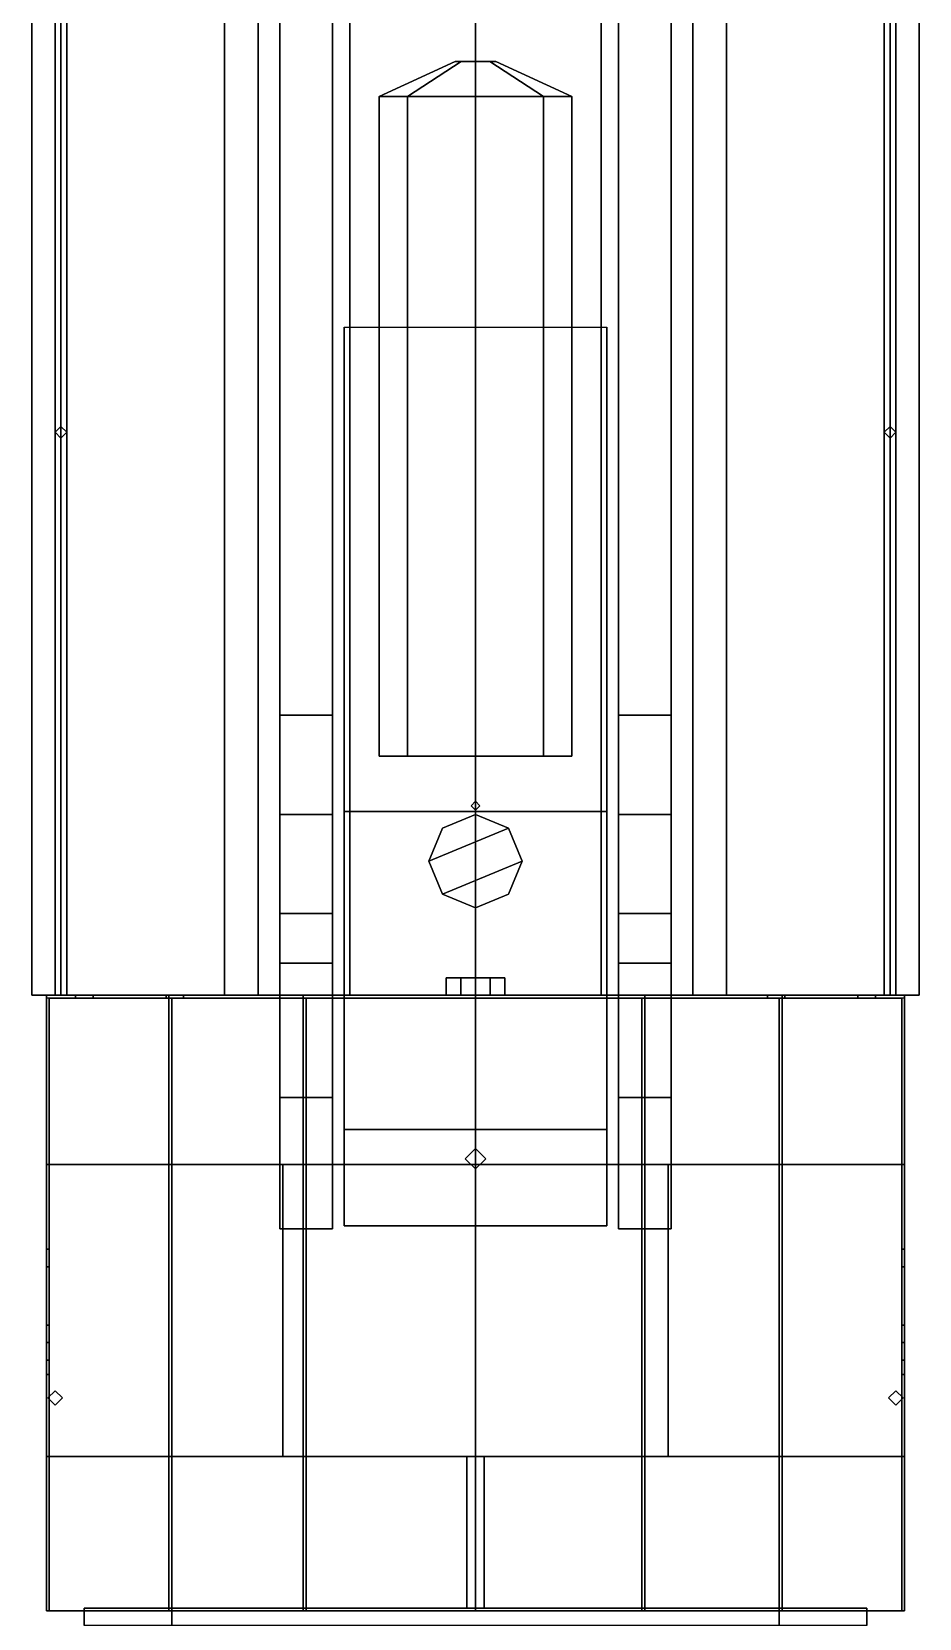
# Model space of a CAD drawing. Extents: x -1.6 to 1.6, y -8.4 to 8.4.
# Drawn here: x -1.52 to 1.52, y -1.86 to 3.57 of the extents above; entities that cross this region are included whole.
import ezdxf

# ---------------------------------------------------------------- set-up
doc = ezdxf.new("R2010")
doc.units = 0
doc.layers.get('0').update_dxf_attribs({"linetype": 'CONTINUOUS'})

msp = doc.modelspace()

# ---------------------------------------------------------------- linework, layer by layer
for points in [[(-1.42, 7.47, 2.52), (-1.44, 7.47, 2.5), (-1.44, 0.27, 2.5), (-1.42, 0.27, 2.52)], [(-1.44, 7.47, 2.5), (-1.42, 7.47, 2.48), (-1.42, 0.27, 2.48), (-1.44, 0.27, 2.5)], [(-1.44, 7.47, 2.06), (-1.42, 7.47, 2.04), (-1.42, 0.27, 2.04), (-1.44, 0.27, 2.06)], [(-1.42, 7.47, 2.08), (-1.44, 7.47, 2.06), (-1.44, 0.27, 2.06), (-1.42, 0.27, 2.08)], [(-1.4, 7.47, 2.5), (-1.42, 7.47, 2.52), (-1.42, 0.27, 2.52), (-1.4, 0.27, 2.5)], [(-1.42, 7.47, 2.48), (-1.4, 7.47, 2.5), (-1.4, 0.27, 2.5), (-1.42, 0.27, 2.48)], [(-1.42, 7.47, 2.04), (-1.4, 7.47, 2.06), (-1.4, 0.27, 2.06), (-1.42, 0.27, 2.04)], [(-1.4, 7.47, 2.06), (-1.42, 7.47, 2.08), (-1.42, 0.27, 2.08), (-1.4, 0.27, 2.06)], [(-0.86, 0.27, 2.04), (-0.7448, 0.27, 2.47), (-0.7448, 7.47, 2.47), (-0.86, 7.47, 2.04)], [(-0.7448, 0.27, 1.61), (-0.86, 0.27, 2.04), (-0.86, 7.47, 2.04), (-0.7448, 7.47, 1.61)], [(-0.7448, 0.27, 2.47), (-0.43, 0.27, 2.7848), (-0.43, 7.47, 2.7848), (-0.7448, 7.47, 2.47)], [(-0.43, 0.27, 1.2952), (-0.7448, 0.27, 1.61), (-0.7448, 7.47, 1.61), (-0.43, 7.47, 1.2952)], [(-0.43, 0.27, 2.7848), (0, 0.27, 2.9), (0, 7.47, 2.9), (-0.43, 7.47, 2.7848)], [(0, 0.27, 1.18), (-0.43, 0.27, 1.2952), (-0.43, 7.47, 1.2952), (0, 7.47, 1.18)], [(0, 0.27, 2.9), (0.43, 0.27, 2.7848), (0.43, 7.47, 2.7848), (0, 7.47, 2.9)], [(0.43, 0.27, 1.2952), (0, 0.27, 1.18), (0, 7.47, 1.18), (0.43, 7.47, 1.2952)], [(0.43, 0.27, 2.7848), (0.7448, 0.27, 2.47), (0.7448, 7.47, 2.47), (0.43, 7.47, 2.7848)], [(0.7448, 0.27, 1.61), (0.43, 0.27, 1.2952), (0.43, 7.47, 1.2952), (0.7448, 7.47, 1.61)], [(0.7448, 0.27, 2.47), (0.86, 0.27, 2.04), (0.86, 7.47, 2.04), (0.7448, 7.47, 2.47)], [(0.86, 0.27, 2.04), (0.7448, 0.27, 1.61), (0.7448, 7.47, 1.61), (0.86, 7.47, 2.04)], [(1.4, 7.47, 2.5), (1.42, 7.47, 2.48), (1.42, 0.27, 2.48), (1.4, 0.27, 2.5)], [(1.42, 7.47, 2.52), (1.4, 7.47, 2.5), (1.4, 0.27, 2.5), (1.42, 0.27, 2.52)], [(1.4, 7.47, 2.06), (1.42, 7.47, 2.04), (1.42, 0.27, 2.04), (1.4, 0.27, 2.06)], [(1.42, 7.47, 2.08), (1.4, 7.47, 2.06), (1.4, 0.27, 2.06), (1.42, 0.27, 2.08)], [(1.42, 7.47, 2.48), (1.44, 7.47, 2.5), (1.44, 0.27, 2.5), (1.42, 0.27, 2.48)], [(1.44, 7.47, 2.5), (1.42, 7.47, 2.52), (1.42, 0.27, 2.52), (1.44, 0.27, 2.5)], [(1.42, 7.47, 2.04), (1.44, 7.47, 2.06), (1.44, 0.27, 2.06), (1.42, 0.27, 2.04)], [(1.44, 7.47, 2.06), (1.42, 7.47, 2.08), (1.42, 0.27, 2.08), (1.44, 0.27, 2.06)], [(-1.52, 6.35, 1.59), (-1.52, 6.35, 1.47), (-1.52, 0.27, 1.47), (-1.52, 0.27, 1.59)], [(1.52, 0.27, 1.59), (1.52, 6.35, 1.59), (-1.52, 6.35, 1.59), (-1.52, 0.27, 1.59)], [(-1.52, 0.27, 1.47), (-1.52, 6.35, 1.47), (1.52, 6.35, 1.47), (1.52, 0.27, 1.47)], [(-0.67, 6.35, 1.23), (-0.67, 6.35, 0.33), (-0.67, 1.23, 0.33), (-0.67, 1.23, 1.23)], [(-0.49, 1.23, 1.23), (-0.49, 6.35, 1.23), (-0.67, 6.35, 1.23), (-0.67, 1.23, 1.23)], [(-0.67, 1.23, 0.33), (-0.67, 6.35, 0.33), (-0.49, 6.35, 0.33), (-0.49, 1.23, 0.33)], [(-0.49, 1.23, 0.33), (-0.49, 6.35, 0.33), (-0.49, 6.35, 1.23), (-0.49, 1.23, 1.23)], [(0.49, 1.23, 0.33), (0.49, 6.35, 0.33), (0.67, 6.35, 0.33), (0.67, 1.23, 0.33)], [(0.67, 1.23, 1.23), (0.67, 6.35, 1.23), (0.49, 6.35, 1.23), (0.49, 1.23, 1.23)], [(0.49, 6.35, 1.23), (0.49, 6.35, 0.33), (0.49, 1.23, 0.33), (0.49, 1.23, 1.23)], [(0.67, 1.23, 0.33), (0.67, 6.35, 0.33), (0.67, 6.35, 1.23), (0.67, 1.23, 1.23)], [(1.52, 0.27, 1.47), (1.52, 6.35, 1.47), (1.52, 6.35, 1.59), (1.52, 0.27, 1.59)], [(-0.33, 3.35, 3.27), (-0.2333, 3.35, 3.5033), (-0.0495, 3.47, 3.3195), (-0.07, 3.47, 3.27)], [(-0.2333, 3.35, 3.0367), (-0.33, 3.35, 3.27), (-0.07, 3.47, 3.27), (-0.0495, 3.47, 3.2205)], [(-0.2333, 3.35, 3.5033), (0, 3.35, 3.6), (0, 3.47, 3.34), (-0.0495, 3.47, 3.3195)], [(0, 3.35, 2.94), (-0.2333, 3.35, 3.0367), (-0.0495, 3.47, 3.2205), (0, 3.47, 3.2)], [(-0.0495, 3.47, 3.3195), (0.07, 3.47, 3.27), (0.0495, 3.47, 3.2205), (-0.07, 3.47, 3.27)], [(-0.07, 3.47, 3.27), (0.0495, 3.47, 3.2205), (0, 3.47, 3.2), (-0.0495, 3.47, 3.2205)], [(0, 3.47, 3.34), (0.0495, 3.47, 3.3195), (0.07, 3.47, 3.27), (-0.0495, 3.47, 3.3195)], [(0, 3.35, 3.6), (0.2333, 3.35, 3.5033), (0.0495, 3.47, 3.3195), (0, 3.47, 3.34)], [(0.2333, 3.35, 3.0367), (0, 3.35, 2.94), (0, 3.47, 3.2), (0.0495, 3.47, 3.2205)], [(0.2333, 3.35, 3.5033), (0.33, 3.35, 3.27), (0.07, 3.47, 3.27), (0.0495, 3.47, 3.3195)], [(0.33, 3.35, 3.27), (0.2333, 3.35, 3.0367), (0.0495, 3.47, 3.2205), (0.07, 3.47, 3.27)], [(-0.33, 1.09, 3.27), (-0.2333, 1.09, 3.5033), (-0.2333, 3.35, 3.5033), (-0.33, 3.35, 3.27)], [(-0.2333, 1.09, 3.0367), (-0.33, 1.09, 3.27), (-0.33, 3.35, 3.27), (-0.2333, 3.35, 3.0367)], [(-0.2333, 1.09, 3.5033), (0, 1.09, 3.6), (0, 3.35, 3.6), (-0.2333, 3.35, 3.5033)], [(0, 1.09, 2.94), (-0.2333, 1.09, 3.0367), (-0.2333, 3.35, 3.0367), (0, 3.35, 2.94)], [(0, 1.09, 3.6), (0.2333, 1.09, 3.5033), (0.2333, 3.35, 3.5033), (0, 3.35, 3.6)], [(0.2333, 1.09, 3.0367), (0, 1.09, 2.94), (0, 3.35, 2.94), (0.2333, 3.35, 3.0367)], [(0.2333, 1.09, 3.5033), (0.33, 1.09, 3.27), (0.33, 3.35, 3.27), (0.2333, 3.35, 3.5033)], [(0.33, 1.09, 3.27), (0.2333, 1.09, 3.0367), (0.2333, 3.35, 3.0367), (0.33, 3.35, 3.27)], [(-0.45, 2.56, 1.14), (-0.45, 0.9, 0.3), (-0.45, -0.19, 0.3), (-0.45, -0.19, 1.14)], [(0.45, 2.56, 1.14), (0.45, 0.9, 0.3), (-0.45, 0.9, 0.3), (-0.45, 2.56, 1.14)], [(0.45, -0.19, 0.3), (0.45, 0.9, 0.3), (0.45, 2.56, 1.14), (0.45, -0.19, 1.14)], [(-1.42, 2.22, 1.59), (-1.44, 2.2, 1.59), (-1.44, 2.2, 2.5), (-1.42, 2.22, 2.48)], [(-1.44, 2.2, 1.59), (-1.42, 2.18, 1.59), (-1.42, 2.18, 2.48), (-1.44, 2.2, 2.5)], [(-1.4, 2.2, 1.59), (-1.42, 2.22, 1.59), (-1.42, 2.22, 2.48), (-1.4, 2.2, 2.5)], [(-1.42, 2.18, 1.59), (-1.4, 2.2, 1.59), (-1.4, 2.2, 2.5), (-1.42, 2.18, 2.48)], [(1.42, 2.22, 1.59), (1.4, 2.2, 1.59), (1.4, 2.2, 2.5), (1.42, 2.22, 2.48)], [(1.4, 2.2, 1.59), (1.42, 2.18, 1.59), (1.42, 2.18, 2.48), (1.4, 2.2, 2.5)], [(1.44, 2.2, 1.59), (1.42, 2.22, 1.59), (1.42, 2.22, 2.48), (1.44, 2.2, 2.5)], [(1.42, 2.18, 1.59), (1.44, 2.2, 1.59), (1.44, 2.2, 2.5), (1.42, 2.18, 2.48)], [(-0.67, 1.23, 0.44), (-0.67, 1.23, 0.33), (-0.67, -0.53, 0.74), (-0.67, -0.53, 0.9)], [(-0.67, -0.53, 0.74), (-0.67, 1.23, 0.33), (-0.49, 1.23, 0.33), (-0.49, -0.53, 0.74)], [(-0.49, -0.53, 0.9), (-0.49, 1.23, 0.44), (-0.67, 1.23, 0.44), (-0.67, -0.53, 0.9)], [(-0.67, 1.23, 1.23), (-0.67, 1.23, 0.9), (-0.67, -0.53, 0.9), (-0.67, -0.53, 1.23)], [(-0.49, 0.27, 1.23), (-0.49, 1.23, 1.23), (-0.67, 1.23, 1.23), (-0.67, 0.27, 1.23)], [(-0.67, 1.23, 0.9), (-0.67, 1.23, 0.44), (-0.67, 0.89, 0.5289), (-0.67, 0.89, 0.9)], [(-0.49, -0.53, 0.74), (-0.49, 1.23, 0.33), (-0.49, 1.23, 0.44), (-0.49, -0.53, 0.9)], [(-0.49, -0.53, 0.9), (-0.49, 1.23, 0.9), (-0.49, 1.23, 1.23), (-0.49, -0.53, 1.23)], [(-0.49, 0.89, 0.5289), (-0.49, 1.23, 0.44), (-0.49, 1.23, 0.9), (-0.49, 0.89, 0.9)], [(0.67, -0.53, 0.9), (0.67, 1.23, 0.44), (0.49, 1.23, 0.44), (0.49, -0.53, 0.9)], [(0.49, -0.53, 0.74), (0.49, 1.23, 0.33), (0.67, 1.23, 0.33), (0.67, -0.53, 0.74)], [(0.67, 0.27, 1.23), (0.67, 1.23, 1.23), (0.49, 1.23, 1.23), (0.49, 0.27, 1.23)], [(0.49, 1.23, 1.23), (0.49, 1.23, 0.9), (0.49, -0.53, 0.9), (0.49, -0.53, 1.23)], [(0.49, 1.23, 0.44), (0.49, 1.23, 0.33), (0.49, -0.53, 0.74), (0.49, -0.53, 0.9)], [(0.49, 1.23, 0.9), (0.49, 1.23, 0.44), (0.49, 0.89, 0.5289), (0.49, 0.89, 0.9)], [(0.67, -0.53, 0.74), (0.67, 1.23, 0.33), (0.67, 1.23, 0.44), (0.67, -0.53, 0.9)], [(0.67, 0.89, 0.5289), (0.67, 1.23, 0.44), (0.67, 1.23, 0.9), (0.67, 0.89, 0.9)], [(0.67, -0.53, 0.9), (0.67, 1.23, 0.9), (0.67, 1.23, 1.23), (0.67, -0.53, 1.23)], [(-0.33, 1.09, 3.27), (0.2333, 1.09, 3.0367), (0.33, 1.09, 3.27), (-0.2333, 1.09, 3.5033)], [(-0.2333, 1.09, 3.0367), (0, 1.09, 2.94), (0.2333, 1.09, 3.0367), (-0.33, 1.09, 3.27)], [(-0.2333, 1.09, 3.5033), (0.33, 1.09, 3.27), (0.2333, 1.09, 3.5033), (0, 1.09, 3.6)], [(0, 0.935, 2.9), (-0.015, 0.92, 2.89), (-0.015, 0.92, 3.45), (0, 0.935, 3.45)], [(0, 0.905, 3.45), (0.015, 0.92, 3.45), (0, 0.935, 3.45), (-0.015, 0.92, 3.45)], [(0.015, 0.92, 2.89), (0, 0.935, 2.9), (0, 0.935, 3.45), (0.015, 0.92, 3.45)], [(-0.67, 0.89, 0.9), (-0.67, 0.89, 0.5289), (-0.49, 0.89, 0.5289), (-0.49, 0.89, 0.9)], [(-0.67, 0.55, 0.9), (-0.67, 0.89, 0.9), (-0.49, 0.89, 0.9), (-0.49, 0.55, 0.9)], [(-0.45, -0.19, 0.3), (-0.45, 0.9, 0.3), (0.45, 0.9, 0.3), (0.45, -0.19, 0.3)], [(-0.16, 0.73, 3.43), (0.1131, 0.8431, 3.43), (0, 0.89, 3.43), (-0.1131, 0.8431, 3.43)], [(0, 0.89, 2.9), (-0.1131, 0.8431, 2.86), (-0.1131, 0.8431, 3.43), (0, 0.89, 3.43)], [(-0.015, 0.92, 2.89), (0, 0.905, 2.9), (0, 0.905, 3.45), (-0.015, 0.92, 3.45)], [(0, 0.905, 2.9), (0.015, 0.92, 2.89), (0.015, 0.92, 3.45), (0, 0.905, 3.45)], [(0.1131, 0.8431, 2.86), (0, 0.89, 2.9), (0, 0.89, 3.43), (0.1131, 0.8431, 3.43)], [(0.49, 0.89, 0.9), (0.49, 0.89, 0.5289), (0.67, 0.89, 0.5289), (0.67, 0.89, 0.9)], [(0.49, 0.55, 0.9), (0.49, 0.89, 0.9), (0.67, 0.89, 0.9), (0.67, 0.55, 0.9)], [(-0.1131, 0.8431, 2.86), (-0.16, 0.73, 2.84), (-0.16, 0.73, 3.43), (-0.1131, 0.8431, 3.43)], [(-0.1131, 0.6169, 3.43), (0.16, 0.73, 3.43), (0.1131, 0.8431, 3.43), (-0.16, 0.73, 3.43)], [(0.16, 0.73, 2.84), (0.1131, 0.8431, 2.86), (0.1131, 0.8431, 3.43), (0.16, 0.73, 3.43)], [(-0.16, 0.73, 2.84), (-0.1131, 0.6169, 2.86), (-0.1131, 0.6169, 3.43), (-0.16, 0.73, 3.43)], [(0, 0.57, 3.43), (0.1131, 0.6169, 3.43), (0.16, 0.73, 3.43), (-0.1131, 0.6169, 3.43)], [(0.1131, 0.6169, 2.86), (0.16, 0.73, 2.84), (0.16, 0.73, 3.43), (0.1131, 0.6169, 3.43)], [(-0.1131, 0.6169, 2.86), (0, 0.57, 2.9), (0, 0.57, 3.43), (-0.1131, 0.6169, 3.43)], [(0, 0.57, 2.9), (0.1131, 0.6169, 2.86), (0.1131, 0.6169, 3.43), (0, 0.57, 3.43)], [(-0.67, 0.55, 0.9), (-0.67, 0.55, 0.6177), (-0.67, 0.38, 0.6622), (-0.67, 0.38, 0.9)], [(-0.49, 0.55, 0.9), (-0.49, 0.55, 0.6177), (-0.67, 0.55, 0.6177), (-0.67, 0.55, 0.9)], [(-0.49, 0.38, 0.6622), (-0.49, 0.55, 0.6177), (-0.49, 0.55, 0.9), (-0.49, 0.38, 0.9)], [(0.67, 0.55, 0.9), (0.67, 0.55, 0.6177), (0.49, 0.55, 0.6177), (0.49, 0.55, 0.9)], [(0.49, 0.55, 0.9), (0.49, 0.55, 0.6177), (0.49, 0.38, 0.6622), (0.49, 0.38, 0.9)], [(0.67, 0.38, 0.6622), (0.67, 0.55, 0.6177), (0.67, 0.55, 0.9), (0.67, 0.38, 0.9)], [(-0.67, -0.08, 0.9), (-0.67, 0.38, 0.9), (-0.49, 0.38, 0.9), (-0.49, -0.08, 0.9)], [(-0.67, 0.38, 0.9), (-0.67, 0.38, 0.6622), (-0.49, 0.38, 0.6622), (-0.49, 0.38, 0.9)], [(-0.1, 0.27, 3.43), (-0.05, 0.27, 3.5166), (-0.05, 0.33, 3.5166), (-0.1, 0.33, 3.43)], [(-0.05, 0.27, 3.3434), (-0.1, 0.27, 3.43), (-0.1, 0.33, 3.43), (-0.05, 0.33, 3.3434)], [(-0.05, 0.33, 3.5166), (0.05, 0.33, 3.5166), (0.1, 0.33, 3.43), (-0.1, 0.33, 3.43)], [(-0.1, 0.33, 3.43), (0.1, 0.33, 3.43), (0.05, 0.33, 3.3434), (-0.05, 0.33, 3.3434)], [(-0.05, 0.27, 3.5166), (0.05, 0.27, 3.5166), (0.05, 0.33, 3.5166), (-0.05, 0.33, 3.5166)], [(0.05, 0.27, 3.3434), (-0.05, 0.27, 3.3434), (-0.05, 0.33, 3.3434), (0.05, 0.33, 3.3434)], [(0.05, 0.27, 3.5166), (0.1, 0.27, 3.43), (0.1, 0.33, 3.43), (0.05, 0.33, 3.5166)], [(0.1, 0.27, 3.43), (0.05, 0.27, 3.3434), (0.05, 0.33, 3.3434), (0.1, 0.33, 3.43)], [(0.49, 0.38, 0.9), (0.49, 0.38, 0.6622), (0.67, 0.38, 0.6622), (0.67, 0.38, 0.9)], [(0.49, -0.08, 0.9), (0.49, 0.38, 0.9), (0.67, 0.38, 0.9), (0.67, -0.08, 0.9)], [(-1.52, 0.27, 1.59), (-1.52, 0.27, 1.47), (1.52, 0.27, 1.47), (1.52, 0.27, 1.59)], [(-1.47, 0.27, 2.25), (-1.47, 0.27, 1.22), (-1.47, -0.98, 1.22), (-1.47, -0.98, 2.25)], [(-1.47, -0.31, 1.14), (-1.47, 0.27, 1.14), (1.47, 0.27, 1.14), (1.47, -0.31, 1.14)], [(-1.47, -1.31, 1.22), (-1.47, 0.27, 1.22), (-1.47, 0.27, 1.14), (-1.47, -1.31, 1.14)], [(-1.47, 0.27, 2.53), (-1.47, 0.27, 2.25), (-1.47, -1.03, 2.25), (-1.47, -1.03, 2.53)], [(-1.47, 0.27, 3.11), (-1.47, 0.27, 2.53), (-1.47, -0.6, 2.53), (-1.47, -0.6, 3.11)], [(-1.47, 0.27, 3.16), (-1.47, 0.27, 3.11), (-1.47, -1.03, 3.11), (-1.47, -1.03, 3.16)], [(-1.47, 0.27, 3.3), (-1.47, 0.27, 3.16), (-1.47, -1.84, 3.16), (-1.47, -1.84, 3.3)], [(-1.05, 0.27, 3.49), (-1.47, 0.27, 3.3), (-1.47, -1.84, 3.3), (-1.05, -1.84, 3.49)], [(-1.37, 0.27, 2.53), (-1.47, 0.27, 2.53), (-1.47, 0.27, 3.11), (-1.37, 0.27, 3.11)], [(1.47, 0.27, 3.11), (-1.47, 0.27, 3.11), (-1.47, 0.27, 3.3), (1.47, 0.27, 3.3)], [(1.47, 0.27, 3.3), (-1.47, 0.27, 3.3), (-1.05, 0.27, 3.49), (1.05, 0.27, 3.49)], [(1.47, 0.27, 1.22), (-1.47, 0.27, 1.22), (-1.47, 0.27, 2.53), (1.47, 0.27, 2.53)], [(1.47, 0.26, 1.22), (-1.47, 0.26, 1.22), (-1.47, -1.31, 1.22), (1.47, -1.31, 1.22)], [(-1.46, -0.98, 1.22), (-1.46, 0.26, 1.22), (-1.46, 0.26, 2.25), (-1.46, -0.98, 2.25)], [(-1.46, -1.03, 2.25), (-1.46, 0.26, 2.25), (-1.46, 0.26, 2.53), (-1.46, -1.03, 2.53)], [(-1.46, -0.6, 2.53), (-1.46, 0.26, 2.53), (-1.46, 0.26, 3.11), (-1.46, -0.6, 3.11)], [(-1.46, -1.03, 3.11), (-1.46, 0.26, 3.11), (-1.46, 0.26, 3.16), (-1.46, -1.03, 3.16)], [(-1.46, -1.84, 3.16), (-1.46, 0.26, 3.16), (-1.46, 0.26, 3.3), (-1.46, -1.84, 3.3)], [(-1.46, -1.84, 3.3), (-1.46, 0.26, 3.3), (-1.04, 0.26, 3.49), (-1.04, -1.84, 3.49)], [(-1.46, 0.26, 3.11), (-1.46, 0.26, 2.53), (-1.37, 0.26, 2.53), (-1.37, 0.26, 3.11)], [(-1.46, 0.26, 3.3), (-1.46, 0.26, 3.11), (1.46, 0.26, 3.11), (1.46, 0.26, 3.3)], [(-1.04, 0.26, 3.49), (-1.46, 0.26, 3.3), (1.46, 0.26, 3.3), (1.04, 0.26, 3.49)], [(-1.46, 0.26, 2.53), (-1.46, 0.26, 1.22), (1.46, 0.26, 1.22), (1.46, 0.26, 2.53)], [(-1.37, 0.26, 3.03), (-1.37, 0.26, 2.61), (-1.37, 0.27, 2.61), (-1.37, 0.27, 3.03)], [(-1.37, 0.26, 2.61), (-1.31, 0.26, 2.53), (-1.31, 0.27, 2.53), (-1.37, 0.27, 2.61)], [(-1.31, 0.27, 2.53), (-1.37, 0.27, 2.53), (-1.37, 0.27, 2.53), (-1.37, 0.27, 2.61)], [(-1.31, 0.26, 3.11), (-1.37, 0.26, 3.03), (-1.37, 0.27, 3.03), (-1.31, 0.27, 3.11)], [(-1.31, 0.27, 3.11), (-1.37, 0.27, 3.03), (-1.37, 0.27, 3.03), (-1.37, 0.27, 3.11)], [(-1.37, 0.26, 2.53), (-1.37, 0.26, 2.53), (-1.31, 0.26, 2.53), (-1.37, 0.26, 2.61)], [(-1.37, 0.26, 3.03), (-1.37, 0.26, 3.03), (-1.31, 0.26, 3.11), (-1.37, 0.26, 3.11)], [(-1, 0.27, 2.61), (-1.06, 0.27, 2.53), (-1.06, 0.26, 2.53), (-1, 0.26, 2.61)], [(-1, 0.27, 2.53), (-1.06, 0.27, 2.53), (-1.06, 0.27, 2.53), (-1, 0.27, 2.61)], [(-1, 0.26, 3.03), (-1.06, 0.26, 3.11), (-1.06, 0.27, 3.11), (-1, 0.27, 3.03)], [(-1, 0.27, 3.03), (-1.06, 0.27, 3.11), (-1.06, 0.27, 3.11), (-1, 0.27, 3.11)], [(-1.06, 0.26, 2.53), (-1.06, 0.26, 2.53), (-1, 0.26, 2.53), (-1, 0.26, 2.61)], [(-1.06, 0.26, 3.11), (-1.06, 0.26, 3.11), (-1, 0.26, 3.03), (-1, 0.26, 3.11)], [(-0.59, 0.27, 3.56), (-1.05, 0.27, 3.49), (-1.05, -1.84, 3.49), (-0.59, -1.84, 3.56)], [(1.05, 0.27, 3.49), (-1.05, 0.27, 3.49), (-0.59, 0.27, 3.56), (0.58, 0.27, 3.56)], [(-1.04, -1.84, 3.49), (-1.04, 0.26, 3.49), (-0.58, 0.26, 3.56), (-0.58, -1.84, 3.56)], [(-0.58, 0.26, 3.56), (-1.04, 0.26, 3.49), (1.04, 0.26, 3.49), (0.57, 0.26, 3.56)], [(1, 0.27, 2.53), (-1, 0.27, 2.53), (-1, 0.27, 3.11), (1, 0.27, 3.11)], [(-1, 0.27, 3.03), (-1, 0.27, 2.61), (-1, 0.26, 2.61), (-1, 0.26, 3.03)], [(-1, 0.26, 3.11), (-1, 0.26, 2.53), (1, 0.26, 2.53), (1, 0.26, 3.11)], [(0, 0.27, 3.61), (-0.59, 0.27, 3.56), (-0.59, -1.84, 3.56), (0, -1.84, 3.61)], [(0.58, 0.27, 3.56), (-0.59, 0.27, 3.56), (0, 0.27, 3.6)], [(-0.58, -1.84, 3.56), (-0.58, 0.26, 3.56), (0, 0.26, 3.6), (0, -1.84, 3.6)], [(0, 0.26, 3.6), (-0.58, 0.26, 3.56), (0.57, 0.26, 3.56), (0, 0.26, 3.6)], [(0.58, -1.84, 3.56), (0.58, 0.27, 3.56), (0, 0.27, 3.61), (0, -1.84, 3.61)], [(0, 0.26, 3.6), (0.57, 0.26, 3.56), (0.57, -1.84, 3.56), (0, -1.84, 3.6)], [(0.57, 0.26, 3.56), (1.04, 0.26, 3.49), (1.04, -1.84, 3.49), (0.57, -1.84, 3.56)], [(1.05, -1.84, 3.49), (1.05, 0.27, 3.49), (0.58, 0.27, 3.56), (0.58, -1.84, 3.56)], [(1, 0.26, 3.03), (1, 0.26, 2.61), (1, 0.27, 2.61), (1, 0.27, 3.03)], [(1.06, 0.27, 2.53), (1, 0.27, 2.53), (1, 0.27, 2.53), (1, 0.27, 2.61)], [(1, 0.26, 2.61), (1.06, 0.26, 2.53), (1.06, 0.27, 2.53), (1, 0.27, 2.61)], [(1.06, 0.27, 3.11), (1, 0.27, 3.03), (1, 0.27, 3.03), (1, 0.27, 3.11)], [(1.06, 0.26, 3.11), (1, 0.26, 3.03), (1, 0.27, 3.03), (1.06, 0.27, 3.11)], [(1, 0.26, 2.53), (1, 0.26, 2.53), (1.06, 0.26, 2.53), (1, 0.26, 2.61)], [(1, 0.26, 3.03), (1, 0.26, 3.03), (1.06, 0.26, 3.11), (1, 0.26, 3.11)], [(1.04, 0.26, 3.49), (1.46, 0.26, 3.3), (1.46, -1.84, 3.3), (1.04, -1.84, 3.49)], [(1.47, -1.84, 3.3), (1.47, 0.27, 3.3), (1.05, 0.27, 3.49), (1.05, -1.84, 3.49)], [(1.37, 0.27, 2.53), (1.31, 0.27, 2.53), (1.31, 0.27, 2.53), (1.37, 0.27, 2.61)], [(1.37, 0.27, 2.61), (1.31, 0.27, 2.53), (1.31, 0.26, 2.53), (1.37, 0.26, 2.61)], [(1.37, 0.27, 3.03), (1.31, 0.27, 3.11), (1.31, 0.27, 3.11), (1.37, 0.27, 3.11)], [(1.37, 0.26, 3.03), (1.31, 0.26, 3.11), (1.31, 0.27, 3.11), (1.37, 0.27, 3.03)], [(1.31, 0.26, 2.53), (1.31, 0.26, 2.53), (1.37, 0.26, 2.53), (1.37, 0.26, 2.61)], [(1.31, 0.26, 3.11), (1.31, 0.26, 3.11), (1.37, 0.26, 3.03), (1.37, 0.26, 3.11)], [(1.47, 0.27, 2.53), (1.37, 0.27, 2.53), (1.37, 0.27, 3.11), (1.47, 0.27, 3.11)], [(1.37, 0.27, 3.03), (1.37, 0.27, 2.61), (1.37, 0.26, 2.61), (1.37, 0.26, 3.03)], [(1.37, 0.26, 3.11), (1.37, 0.26, 2.53), (1.46, 0.26, 2.53), (1.46, 0.26, 3.11)], [(1.46, 0.26, 2.25), (1.46, 0.26, 1.22), (1.46, -0.98, 1.22), (1.46, -0.98, 2.25)], [(1.46, 0.26, 2.53), (1.46, 0.26, 2.25), (1.46, -1.03, 2.25), (1.46, -1.03, 2.53)], [(1.46, 0.26, 3.11), (1.46, 0.26, 2.53), (1.46, -0.6, 2.53), (1.46, -0.6, 3.11)], [(1.46, 0.26, 3.16), (1.46, 0.26, 3.11), (1.46, -1.03, 3.11), (1.46, -1.03, 3.16)], [(1.46, 0.26, 3.3), (1.46, 0.26, 3.16), (1.46, -1.84, 3.16), (1.46, -1.84, 3.3)], [(1.47, -0.98, 1.22), (1.47, 0.27, 1.22), (1.47, 0.27, 2.25), (1.47, -0.98, 2.25)], [(1.47, -1.31, 1.14), (1.47, 0.27, 1.14), (1.47, 0.27, 1.22), (1.47, -1.31, 1.22)], [(1.47, -1.03, 2.25), (1.47, 0.27, 2.25), (1.47, 0.27, 2.53), (1.47, -1.03, 2.53)], [(1.47, -0.6, 2.53), (1.47, 0.27, 2.53), (1.47, 0.27, 3.11), (1.47, -0.6, 3.11)], [(1.47, -1.03, 3.11), (1.47, 0.27, 3.11), (1.47, 0.27, 3.16), (1.47, -1.03, 3.16)], [(1.47, -1.84, 3.16), (1.47, 0.27, 3.16), (1.47, 0.27, 3.3), (1.47, -1.84, 3.3)], [(-0.67, -0.08, 0.9), (-0.67, -0.08, 0.7824), (-0.67, -0.53, 0.9)], [(-0.49, -0.08, 0.9), (-0.49, -0.08, 0.7824), (-0.67, -0.08, 0.7824), (-0.67, -0.08, 0.9)], [(-0.49, -0.53, 0.9), (-0.49, -0.08, 0.7824), (-0.49, -0.08, 0.9), (-0.49, -0.53, 0.9)], [(0.67, -0.08, 0.9), (0.67, -0.08, 0.7824), (0.49, -0.08, 0.7824), (0.49, -0.08, 0.9)], [(0.49, -0.08, 0.9), (0.49, -0.08, 0.7824), (0.49, -0.53, 0.9)], [(0.67, -0.53, 0.9), (0.67, -0.08, 0.7824), (0.67, -0.08, 0.9), (0.67, -0.53, 0.9)], [(-0.45, -0.19, 1.14), (-0.45, -0.19, 0.3), (-0.45, -0.52, 0.39), (-0.45, -0.52, 1.14)], [(-0.45, -0.52, 0.39), (-0.45, -0.19, 0.3), (0.45, -0.19, 0.3), (0.45, -0.52, 0.39)], [(0.45, -0.52, 0.39), (0.45, -0.19, 0.3), (0.45, -0.19, 1.14), (0.45, -0.52, 1.14)], [(0, -0.255, 3.61), (-0.035, -0.29, 3.6), (-0.035, -0.29, 4.06), (0, -0.255, 4.06)], [(0, -0.325, 4.06), (0.035, -0.29, 4.06), (0, -0.255, 4.06), (-0.035, -0.29, 4.06)], [(0.035, -0.29, 3.6), (0, -0.255, 3.61), (0, -0.255, 4.06), (0.035, -0.29, 4.06)], [(-1.47, -0.31, 1.14), (-0.66, -0.31, 0.77), (-0.66, -1.31, 0.77), (-1.47, -1.31, 1.14)], [(1.47, -0.31, 1.14), (0.66, -0.31, 0.77), (-0.66, -0.31, 0.77), (-1.47, -0.31, 1.14)], [(-0.66, -1.31, 0.77), (-0.66, -0.31, 0.77), (0.66, -0.31, 0.77), (0.66, -1.31, 0.77)], [(-0.035, -0.29, 3.6), (0, -0.325, 3.61), (0, -0.325, 4.06), (-0.035, -0.29, 4.06)], [(0, -0.325, 3.61), (0.035, -0.29, 3.6), (0.035, -0.29, 4.06), (0, -0.325, 4.06)], [(0.66, -1.31, 0.77), (0.66, -0.31, 0.77), (1.47, -0.31, 1.14), (1.47, -1.31, 1.14)], [(-0.67, -0.53, 1.14), (-0.67, -0.53, 0.74), (-0.49, -0.53, 0.74), (-0.49, -0.53, 1.14)], [(-0.45, -0.52, 1.14), (-0.45, -0.52, 0.39), (0.45, -0.52, 0.39), (0.45, -0.52, 1.14)], [(0.49, -0.53, 1.14), (0.49, -0.53, 0.74), (0.67, -0.53, 0.74), (0.67, -0.53, 1.14)], [(-1.47, -0.6, 3.03), (-1.47, -0.6, 2.61), (-1.46, -0.6, 2.61), (-1.46, -0.6, 3.03)], [(-1.47, -0.6, 2.53), (-1.47, -0.6, 2.53), (-1.47, -0.66, 2.53), (-1.47, -0.6, 2.61)], [(-1.47, -0.6, 2.61), (-1.47, -0.66, 2.53), (-1.46, -0.66, 2.53), (-1.46, -0.6, 2.61)], [(-1.47, -0.6, 3.03), (-1.47, -0.6, 3.03), (-1.47, -0.66, 3.11), (-1.47, -0.6, 3.11)], [(-1.47, -0.66, 3.11), (-1.47, -0.6, 3.03), (-1.46, -0.6, 3.03), (-1.46, -0.66, 3.11)], [(-1.46, -0.66, 2.53), (-1.46, -0.6, 2.53), (-1.46, -0.6, 2.53), (-1.46, -0.6, 2.61)], [(-1.46, -0.66, 3.11), (-1.46, -0.6, 3.03), (-1.46, -0.6, 3.03), (-1.46, -0.6, 3.11)], [(1.46, -0.6, 3.03), (1.46, -0.6, 2.61), (1.47, -0.6, 2.61), (1.47, -0.6, 3.03)], [(1.46, -0.6, 2.53), (1.46, -0.6, 2.53), (1.46, -0.66, 2.53), (1.46, -0.6, 2.61)], [(1.46, -0.6, 2.61), (1.46, -0.66, 2.53), (1.47, -0.66, 2.53), (1.47, -0.6, 2.61)], [(1.46, -0.6, 3.03), (1.46, -0.6, 3.03), (1.46, -0.66, 3.11), (1.46, -0.6, 3.11)], [(1.46, -0.66, 3.11), (1.46, -0.6, 3.03), (1.47, -0.6, 3.03), (1.47, -0.66, 3.11)], [(1.47, -0.66, 2.53), (1.47, -0.6, 2.53), (1.47, -0.6, 2.53), (1.47, -0.6, 2.61)], [(1.47, -0.66, 3.11), (1.47, -0.6, 3.03), (1.47, -0.6, 3.03), (1.47, -0.6, 3.11)], [(-1.46, -0.86, 2.53), (-1.46, -0.66, 2.53), (-1.47, -0.66, 2.53), (-1.47, -0.86, 2.53)], [(-1.47, -0.86, 3.11), (-1.47, -0.66, 3.11), (-1.46, -0.66, 3.11), (-1.46, -0.86, 3.11)], [(1.47, -0.86, 2.53), (1.47, -0.66, 2.53), (1.46, -0.66, 2.53), (1.46, -0.86, 2.53)], [(1.46, -0.86, 3.11), (1.46, -0.66, 3.11), (1.47, -0.66, 3.11), (1.47, -0.86, 3.11)], [(-1.47, -0.86, 2.53), (-1.47, -0.86, 2.53), (-1.47, -0.92, 2.53), (-1.47, -0.92, 2.61)], [(-1.46, -0.92, 2.61), (-1.46, -0.86, 2.53), (-1.47, -0.86, 2.53), (-1.47, -0.92, 2.61)], [(-1.47, -0.92, 3.03), (-1.47, -0.92, 3.03), (-1.47, -0.92, 3.11), (-1.47, -0.86, 3.11)], [(-1.46, -0.86, 3.11), (-1.46, -0.92, 3.03), (-1.47, -0.92, 3.03), (-1.47, -0.86, 3.11)], [(-1.46, -0.92, 2.53), (-1.46, -0.86, 2.53), (-1.46, -0.86, 2.53), (-1.46, -0.92, 2.61)], [(-1.46, -0.92, 3.11), (-1.46, -0.92, 3.03), (-1.46, -0.92, 3.03), (-1.46, -0.86, 3.11)], [(1.46, -0.86, 2.53), (1.46, -0.86, 2.53), (1.46, -0.92, 2.53), (1.46, -0.92, 2.61)], [(1.47, -0.92, 2.61), (1.47, -0.86, 2.53), (1.46, -0.86, 2.53), (1.46, -0.92, 2.61)], [(1.46, -0.92, 3.03), (1.46, -0.92, 3.03), (1.46, -0.92, 3.11), (1.46, -0.86, 3.11)], [(1.47, -0.86, 3.11), (1.47, -0.92, 3.03), (1.46, -0.92, 3.03), (1.46, -0.86, 3.11)], [(1.47, -0.92, 2.53), (1.47, -0.86, 2.53), (1.47, -0.86, 2.53), (1.47, -0.92, 2.61)], [(1.47, -0.92, 3.11), (1.47, -0.92, 3.03), (1.47, -0.92, 3.03), (1.47, -0.86, 3.11)], [(-1.47, -0.92, 3.11), (-1.47, -0.92, 2.53), (-1.47, -1.03, 2.53), (-1.47, -1.03, 3.11)], [(-1.46, -0.92, 3.03), (-1.46, -0.92, 2.61), (-1.47, -0.92, 2.61), (-1.47, -0.92, 3.03)], [(-1.46, -1.03, 2.53), (-1.46, -0.92, 2.53), (-1.46, -0.92, 3.11), (-1.46, -1.03, 3.11)], [(1.46, -0.92, 3.11), (1.46, -0.92, 2.53), (1.46, -1.03, 2.53), (1.46, -1.03, 3.11)], [(1.47, -0.92, 3.03), (1.47, -0.92, 2.61), (1.46, -0.92, 2.61), (1.46, -0.92, 3.03)], [(1.47, -1.03, 2.53), (1.47, -0.92, 2.53), (1.47, -0.92, 3.11), (1.47, -1.03, 3.11)], [(-1.47, -0.98, 2.25), (-1.47, -0.98, 1.22), (-1.46, -0.98, 1.22), (-1.46, -0.98, 2.25)], [(-1.47, -1.03, 2.25), (-1.47, -0.98, 2.25), (-1.46, -0.98, 2.25), (-1.46, -1.03, 2.25)], [(-1.47, -1.03, 3.16), (-1.47, -1.03, 2.25), (-1.46, -1.03, 2.25), (-1.46, -1.03, 3.16)], [(-1.47, -1.84, 3.16), (-1.47, -1.03, 3.16), (-1.46, -1.03, 3.16), (-1.46, -1.84, 3.16)], [(1.46, -0.98, 2.25), (1.46, -0.98, 1.22), (1.47, -0.98, 1.22), (1.47, -0.98, 2.25)], [(1.46, -1.03, 2.25), (1.46, -0.98, 2.25), (1.47, -0.98, 2.25), (1.47, -1.03, 2.25)], [(1.46, -1.03, 3.16), (1.46, -1.03, 2.25), (1.47, -1.03, 2.25), (1.47, -1.03, 3.16)], [(1.46, -1.84, 3.16), (1.46, -1.03, 3.16), (1.47, -1.03, 3.16), (1.47, -1.84, 3.16)], [(-1.44, -1.085, 1.22), (-1.465, -1.11, 1.22), (-1.465, -1.11, 3.16), (-1.44, -1.085, 3.16)], [(-1.415, -1.11, 1.22), (-1.44, -1.085, 1.22), (-1.44, -1.085, 3.16), (-1.415, -1.11, 3.16)], [(1.44, -1.085, 1.22), (1.415, -1.11, 1.22), (1.415, -1.11, 3.16), (1.44, -1.085, 3.16)], [(1.465, -1.11, 1.22), (1.44, -1.085, 1.22), (1.44, -1.085, 3.16), (1.465, -1.11, 3.16)], [(-1.465, -1.11, 1.22), (-1.44, -1.135, 1.22), (-1.44, -1.135, 3.16), (-1.465, -1.11, 3.16)], [(-1.44, -1.135, 1.22), (-1.415, -1.11, 1.22), (-1.415, -1.11, 3.16), (-1.44, -1.135, 3.16)], [(1.415, -1.11, 1.22), (1.44, -1.135, 1.22), (1.44, -1.135, 3.16), (1.415, -1.11, 3.16)], [(1.44, -1.135, 1.22), (1.465, -1.11, 1.22), (1.465, -1.11, 3.16), (1.44, -1.135, 3.16)], [(1.47, -1.31, 1.22), (-1.47, -1.31, 1.22), (-1.47, -1.31, 1.14), (1.47, -1.31, 1.14)], [(-1.47, -1.31, 1.14), (-0.66, -1.31, 0.77), (0.66, -1.31, 0.77), (1.47, -1.31, 1.14)], [(-0.03, -1.83, 0.98), (0, -1.83, 1.01), (0, -1.31, 1.01), (-0.03, -1.31, 0.98)], [(0, -1.83, 0.95), (-0.03, -1.83, 0.98), (-0.03, -1.31, 0.98), (0, -1.31, 0.95)], [(0, -1.83, 1.01), (0.03, -1.83, 0.98), (0.03, -1.31, 0.98), (0, -1.31, 1.01)], [(0.03, -1.83, 0.98), (0, -1.83, 0.95), (0, -1.31, 0.95), (0.03, -1.31, 0.98)], [(-1.47, -1.84, 3.3), (-1.47, -1.84, 3.16), (-1.46, -1.84, 3.16), (-1.46, -1.84, 3.3)], [(-1.05, -1.84, 3.49), (-1.47, -1.84, 3.3), (-1.46, -1.84, 3.3), (-1.04, -1.84, 3.49)], [(-1.34, -1.89, 1.08), (-1.34, -1.83, 1.08), (-1.04, -1.83, 0.76), (-1.04, -1.89, 0.76)], [(-1.04, -1.83, 0.76), (-1.34, -1.83, 1.08), (1.34, -1.83, 1.08), (1.04, -1.83, 0.76)], [(-1.34, -1.83, 1.08), (-1.34, -1.83, 1.19), (1.34, -1.83, 1.19), (1.34, -1.83, 1.08)], [(-1.34, -1.89, 1.19), (-1.34, -1.83, 1.19), (-1.34, -1.83, 1.08), (-1.34, -1.89, 1.08)], [(-0.59, -1.84, 3.56), (-1.05, -1.84, 3.49), (-1.04, -1.84, 3.49), (-0.58, -1.84, 3.56)], [(-1.04, -1.89, 0.76), (-1.04, -1.83, 0.76), (1.04, -1.83, 0.76), (1.04, -1.89, 0.76)], [(0, -1.84, 3.61), (-0.59, -1.84, 3.56), (-0.58, -1.84, 3.56), (0, -1.84, 3.6)], [(0, -1.84, 3.6), (0.57, -1.84, 3.56), (0.58, -1.84, 3.56), (0, -1.84, 3.61)], [(0.57, -1.84, 3.56), (1.04, -1.84, 3.49), (1.05, -1.84, 3.49), (0.58, -1.84, 3.56)], [(1.04, -1.83, 0.76), (1.34, -1.83, 1.08), (1.34, -1.89, 1.08), (1.04, -1.89, 0.76)], [(1.04, -1.84, 3.49), (1.46, -1.84, 3.3), (1.47, -1.84, 3.3), (1.05, -1.84, 3.49)], [(1.34, -1.83, 1.08), (1.34, -1.83, 1.19), (1.34, -1.89, 1.19), (1.34, -1.89, 1.08)], [(1.46, -1.84, 3.3), (1.46, -1.84, 3.16), (1.47, -1.84, 3.16), (1.47, -1.84, 3.3)]]:
    msp.add_3dface(points)

doc.saveas('drawing.dxf')
